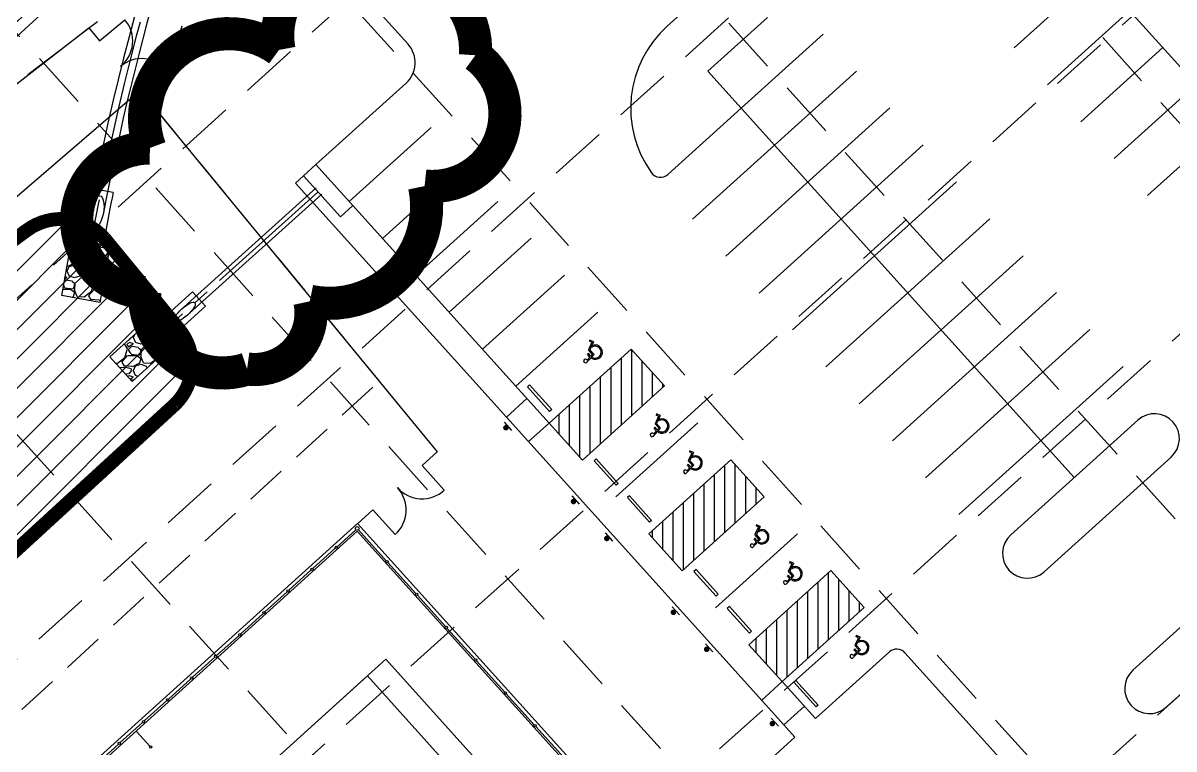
# Model space of a CAD drawing. Header units: inches. Extents: x 5194 to 8721, y 2249 to 5862.
# Drawn here: x 5996.7 to 6205, y 4413.6 to 4544.9 of the extents above; entities that cross this region are included whole.
import ezdxf

# ---------------------------------------------------------------- set-up
doc = ezdxf.new("R2010")
doc.units = ezdxf.units.IN
doc.header["$LTSCALE"] = 60
doc.header["$MEASUREMENT"] = 0
for name, pattern in [('03139 BASE$0$PL2', [2.85, 2.25, -0.2, 0, -0.2, 0, -0.2]), ('HIDDEN', [0.375, 0.25, -0.125]), ('HIDDEN2', [0.1875, 0.125, -0.0625]), ('SCENT', [0.55, 0.4, -0.05, 0.05, -0.05])]:
    doc.linetypes.add(name, pattern=pattern)
for name, color, linetype in [('03139 BASE$0$A-CURB', 7, 'Continuous'), ('03139 BASE$0$AS-FENCE', 7, 'FENCELINE1'), ('03139 BASE$0$AS-FIELD', 7, 'Continuous'), ('03139 BASE$0$AS-FIELD-LINE', 7, 'Continuous'), ('03139 BASE$0$AS-GATE', 7, 'Continuous'), ('03139 BASE$0$CCURB', 7, 'Continuous'), ('03139 BASE$0$CSTRIPE', 8, 'Continuous'), ('03139 BASE$0$CWALK', 7, 'Continuous'), ('03139 BASE$0$HC', 7, 'Continuous'), ('03139 BASE$0$NEW-ROW', 7, '03139 BASE$0$PL2'), ('03139 BASE$0$pinlet', 7, 'Continuous'), ('03139 TOPO$0$EP', 7, 'Continuous'), ('BASE', 7, 'Continuous'), ('bndy', 7, 'Continuous'), ('grid', 254, 'HIDDEN'), ('Pstm', 7, 'Continuous'), ('pstmcl', 8, 'SCENT'), ('riprap', 8, 'Continuous'), ('stm-easement', 7, 'HIDDEN2'), ('TEMP-PIPE', 7, 'Continuous')]:
    doc.layers.add(name, color=color, linetype=linetype)
doc.layers.add('Ì', color=7, linetype='Continuous', lineweight=30, true_color=0x607455, plot=False)
doc.linetypes.add('FENCELINE1', pattern='A,0.25,-0.1,[133,ltypeshp.shx,S=0.1,R=0,X=-0.1,Y=0],-0.1,1', length=1.45)
pattern_1 = [(228.0128, (4.32, 6), (-47.999989393, -54.00000805), [0.807216, -79.914528]), (184.9697, (3.78, 5.4), (72.000006309, 5.999947842), [1.385208, -137.13555]), (132.5104, (2.4, 5.28), (59.99994431, -66.000052043), [0.976728, -96.696192]), (267.2737, (0.06, 3.78), (5.999976106, 120.00000177), [1.261428, -124.881348]), (292.8337, (0, 2.52), (-30.000059433, 71.999978471), [1.23693, -122.456238]), (357.2737, (0.48, 1.38), (-120.00000177, 5.999976106), [1.261428, -124.881348]), (37.6942, (1.74, 1.32), (-78.000044074, -59.999942431), [1.668174, -165.149094]), (72.2553, (3.06, 2.34), (42.000064576, 131.9999773874), [1.574928, -155.917926]), (121.4296, (3.54, 3.84), (-48.000049405, 77.999970219), [1.2657, -125.304438]), (175.2364, (2.88, 4.92), (66.000005678, -5.999949196), [1.444992, -70.804578]), (222.3974, (1.44, 5.04), (-72.0000441064, -65.999952492), [1.868688, -185.00025]), (138.8141, (6, 3.72), (-42.00001768, 35.99998388), [0.637806, -63.143064]), (171.4692, (5.52, 4.14), (77.999989709, -12.00004746), [1.213422, -120.129066]), (225, (4.32, 4.32), (-7e-16, -6.0000019), [0.848526, -7.636752]), (203.1986, (3.9, 5.04), (29.99999838, 12.00000795), [0.456948, -45.23769]), (291.8014, (3.48, 4.86), (-5.99999946, 18.00000164), [0.646218, -31.664772]), (30.9638, (3.72, 4.26), (17.99998813, 12.0000149), [1.049574, -33.936138]), (161.5651, (4.62, 4.8), (12.0000026, -5.9999904), [0.758946, -18.214722]), (16.3895, (0, 4.86), (60.00001319, 17.999956259), [1.0632, -105.25707]), (70.3462, (1.02, 5.16), (-23.999971484, -66.000012814), [0.891966, -88.304448]), (293.1986, (4.62, 6), (-12.00000795, 29.99999838), [0.91389, -44.780748]), (343.6105, (4.98, 5.16), (-60.00001319, 17.999956259), [1.0632, -105.25707]), (339.444, (0, 1.14), (-30.00001107, 11.99997598), [1.02528, -50.238744]), (294.7751, (0.96, 0.78), (-29.999953135, 66.00002053), [0.859068, -85.047858]), (66.8014, (4.68, 0), (12.00000795, 29.99999838), [0.91389, -44.780748]), (17.354, (5.04, 0.84), (-78.000012115, -23.999967014), [1.005786, -99.572544]), (69.444, (1.74, 0), (-11.99997598, -30.00001107), [0.51264, -50.751384]), (101.3099, (4.32, 0), (-5.9999858, 24.00000451), [0.30594, -30.288174]), (165.9638, (4.26, 0.3), (18.00000328, -5.99998834), [1.23693, -23.5017]), (186.009, (3.06, 0.6), (59.999998505, 5.999995905), [1.1463, -113.483538]), (303.6901, (3.72, 3.72), (-6.000008, 11.99999735), [0.865332, -20.767974]), (353.1572, (4.2, 3), (101.999996193, -12.0000479875), [1.510764, -149.565378]), (60.9454, (5.7, 2.82), (-24.000000163, -42.000002307), [0.617736, -61.156044]), (90, (6, 3.36), (-6, 6), [0.36, -5.64]), (120.2564, (2.94, 0.78), (23.99996932, -42.000014735), [0.833544, -82.52112]), (48.0128, (2.52, 1.5), (47.999989393, 54.00000805), [1.614432, -79.107312]), (0, (3.6, 2.7), (6, 6), [1.56, -4.44]), (325.3048, (5.16, 2.7), (-59.999965554, 42.000051658), [0.948684, -93.919644]), (254.0546, (5.94, 2.16), (-5.99999934, -24.00000076), [0.873612, -42.807048]), (207.646, (5.7, 1.32), (-113.999974843, -60.000046279), [1.42239, -140.816844]), (175.4261, (4.44, 0.66), (-78.00000335, 5.999968807), [1.504794, -148.974444])]

# ---------------------------------------------------------------- blocks, each defined once
blk = doc.blocks.new('proprdcontours')
at = {"layer": 'bndy'}
blk.add_lwpolyline([(5718.77, 4457.49), (5932.25, 4582.17), (6004.21, 4654.09), (6054.58, 4740.4), (6121.74, 4809.93), (6316.03, 4939.39), (6527.11, 5061.67), (6961.26, 5320.6), (7023.62, 5246.28), (6740.59, 5073.66), (6330.42, 4833.9), (6184.11, 4740.4), (6133.74, 4673.27), (6080.97, 4586.96), (5977.83, 4498.25), (5769.15, 4366.39), (5713.98, 4443.11)], dxfattribs=at)
blk = doc.blocks.new('03139 BASE$0$tennis3')
at = {"layer": '03139 BASE$0$AS-FENCE', "ltscale": 0.25}
for p, q in [((-65132.8, -40635.8), (-65174.1, -40672.2)), ((-65174.1, -40672.2), (-65132.8, -40635.8)), ((-65127.1, -40636.1), (-65067.5, -40703.8)), ((-65177.8, -40675.6), (-65226.9, -40718.9)), ((-65226.9, -40718.9), (-65177.8, -40675.6)), ((-65230.7, -40722.2), (-65279.8, -40765.6)), ((-65279.8, -40765.6), (-65230.7, -40722.2)), ((-65064.2, -40707.5), (-65003.9, -40775.7)), ((-65283.5, -40768.9), (-65332.6, -40812.2)), ((-65332.6, -40812.2), (-65283.5, -40768.9)), ((-65000.6, -40779.5), (-64940.4, -40847.7)), ((-65336.2, -40815.7), (-65385.3, -40859.1)), ((-65385.3, -40859.1), (-65336.2, -40815.7)), ((-65389, -40862.4), (-65438.1, -40905.7)), ((-65438.1, -40905.7), (-65389, -40862.4)), ((-64937.1, -40851.4), (-64876.8, -40919.7)), ((-65441.9, -40909), (-65491, -40952.4)), ((-65491, -40952.4), (-65441.9, -40909)), ((-64873.5, -40923.4), (-64813.3, -40991.6)), ((-65494.7, -40955.7), (-65543.8, -40999.1)), ((-65543.8, -40999.1), (-65494.7, -40955.7)), ((-64810, -40995.4), (-64749.8, -41063.6)), ((-65547.6, -41002.4), (-65596.7, -41045.7)), ((-65596.7, -41045.7), (-65547.6, -41002.4)), ((-65600.4, -41049), (-65649.5, -41092.4)), ((-65649.5, -41092.4), (-65600.4, -41049)), ((-65585.4, -41100.6), (-65613.9, -41068.4)), ((-64746.4, -41067.3), (-64686.2, -41135.5)), ((-65653.3, -41095.7), (-65702.4, -41139.1)), ((-65702.4, -41139.1), (-65653.3, -41095.7))]:
    blk.add_line(p, q, dxfattribs=at)
blk.add_circle((-65129.8, -40633.1), 4, dxfattribs=at)
blk.add_circle((-65129.8, -40633.1), 4, dxfattribs=at)
for centre, major_axis, start_param, end_param in [((-65175.9, -40673.9), (-2.5, 0.15), 0.785398, 7.068583), ((-65228.8, -40720.6), (-2.5, 0.15), 0.785398, 7.068583), ((-65065.8, -40705.6), (0.15, 2.5), 3.926991, 10.210176), ((-65281.6, -40767.2), (-2.5, 0.15), 0.785398, 7.068583), ((-65002.3, -40777.6), (0.15, 2.5), 3.926991, 10.210176), ((-65334.5, -40813.9), (-2.5, 0.15), 0.785398, 7.068583), ((-64938.7, -40849.6), (0.15, 2.5), 3.926991, 10.210176), ((-65387.2, -40860.7), (-2.5, 0.15), 0.785398, 7.068583), ((-65440, -40907.4), (-2.5, 0.15), 0.785398, 7.068583), ((-64875.2, -40921.5), (0.15, 2.5), 3.926991, 10.210176), ((-65492.9, -40954.1), (-2.5, 0.15), 0.785398, 7.068583), ((-65545.7, -41000.7), (-2.5, 0.15), 0.785398, 7.068583), ((-64811.6, -40993.5), (0.15, 2.5), 3.926991, 10.210176), ((-65598.5, -41047.4), (-2.5, 0.15), 0.785398, 7.068583), ((-64748.1, -41065.4), (0.15, 2.5), 3.926991, 10.210176), ((-65651.4, -41094.1), (-2.5, 0.15), 0.785398, 7.068583), ((-65583.8, -41102.5), (0.15, 2.5), 2.356194490192228, 8.639379797371813)]:
    blk.add_ellipse(centre, major_axis=major_axis, ratio=1, start_param=start_param, end_param=end_param, dxfattribs=at)
at = {"layer": '03139 BASE$0$AS-FIELD'}
for q in [(-67407.4, -42634.6), (-64164.9, -41713.8)]:
    blk.add_line((-65128.7, -40622.4), q, dxfattribs=at)
at = {"layer": '03139 BASE$0$AS-FIELD-LINE'}
for p, q in [((-65070.5, -40917.9), (-65394.3, -41203.8)), ((-64450.9, -41619.5), (-65070.5, -40917.9)), ((-65111, -40953.6), (-65353.8, -41168.1)), ((-64491.4, -41655.2), (-65111, -40953.6))]:
    blk.add_line(p, q, dxfattribs=at)
at = {"layer": 'Ì'}
for q in [(-67390.4, -42635.7), (-64173.9, -41721.7)]:
    blk.add_line((-65129.7, -40639.3), q, dxfattribs=at)
blk = doc.blocks.new('03139 BASE$0$HC2')
at = {"layer": '03139 BASE$0$HC', "linetype": 'Continuous'}
for p, q in [((-0.0103, 0.0149), (-0.0099, 0.0094)), ((-0.0091, 0.0429), (-0.005, -0.0054)), ((-0.003, 0.0356), (-0.0014, 0.0163)), ((-0.0014, 0.0163), (0.0154, 0.0163)), ((0, 0), (-0.0009, 0.0109)), ((-0.0009, 0.0109), (0.0154, 0.0109)), ((0, 0), (0.0272, 0)), ((0.0154, 0.0109), (0.0154, 0.0163)), ((0.042, -0.035), (0.0272, 0)), ((-0.005, -0.0054), (0.0236, -0.0054)), ((0.0391, -0.0421), (0.0236, -0.0054)), ((0.0294, -0.0283), (0.026, -0.0202)), ((0.0391, -0.0421), (0.0554, -0.0352)), ((0.042, -0.035), (0.0533, -0.0302)), ((0.0554, -0.0352), (0.0533, -0.0302))]:
    blk.add_line(p, q, dxfattribs=at)
for centre, radius, start, end in [((-0.0009, -0.0163), 0.0326, 106.7285, 338.4897), ((-0.0009, -0.0163), 0.0272, 109.1687, 351.8427), ((-0.0009, 0.0435), 0.00816, 255.546, 184.6199)]:
    blk.add_arc(centre, radius, start, end, dxfattribs=at)

msp = doc.modelspace()

# ---------------------------------------------------------------- hatches: boundary and pattern name
h = msp.add_hatch()
h.set_pattern_fill('ANSI31', color=5, scale=30, style=0)
edge = h.paths.add_edge_path()
edge.add_line((6024.19, 4475.9), (5855.06, 4320.78))
edge.add_arc((5851.66, 4324.45), 5, 215.9924, 312.8042, ccw=False)
edge.add_line((5847.61, 4321.51), (5815.09, 4368.14))
edge.add_arc((5818.76, 4371.01), 4.66, 122.2221, 217.9589, ccw=False)
edge.add_line((5816.28, 4374.95), (5997.4, 4507.43))
edge.add_arc((6003.59, 4498.96), 10.49, 42.0278, 126.1832, ccw=False)
edge.add_line((6011.39, 4505.99), (6024.98, 4489.46))
edge.add_arc((6017.25, 4483.11), 10, -46.1107, 39.4368, ccw=False)
at = {"layer": '03139 BASE$0$CSTRIPE'}
h = msp.add_hatch(dxfattribs=at)
h.set_pattern_fill('ANSI31', color=256, scale=15, angle=45, style=0)
h.paths.add_polyline_path([(6112.79, 4479.24), (6106.76, 4485.92), (6091.91, 4472.52), (6097.94, 4465.84)])
h = msp.add_hatch(dxfattribs=at)
h.set_pattern_fill('ANSI31', color=256, scale=15, angle=45, style=0)
h.paths.add_polyline_path([(6130.87, 4459.19), (6124.84, 4465.88), (6110, 4452.48), (6116.03, 4445.8)])
h = msp.add_hatch(dxfattribs=at)
h.set_pattern_fill('ANSI31', color=256, scale=15, angle=45, style=0)
h.paths.add_polyline_path([(6148.96, 4439.15), (6142.93, 4445.83), (6128.09, 4432.43), (6134.12, 4425.75)])
at = {"layer": 'riprap'}
h = msp.add_hatch(dxfattribs=at)
h.set_pattern_fill('GRAVEL', color=1, scale=6, style=0)
h.set_pattern_definition(pattern_1)
h.paths.add_polyline_path([(6012.74, 4506.15), (6010.58, 4494.35), (6003.7, 4495.61), (6005.86, 4507.41)])
h = msp.add_hatch(dxfattribs=at)
h.set_pattern_fill('GRAVEL', color=1, scale=6, style=0)
h.set_pattern_definition(pattern_1)
h.paths.add_polyline_path([(6016.44, 4480.03), (6025.35, 4488.06), (6021.34, 4492.51), (6012.42, 4484.49)])

# ---------------------------------------------------------------- linework, layer by layer
at = {"layer": '03139 BASE$0$AS-FENCE', "ltscale": 0.25}
msp.add_lwpolyline([(5846.69, 4285.79, -0.015004), (5794.45, 4359.44, -0.391926), (5800.58, 4390.71), (5826.96, 4410.15), (5908.21, 4467.3), (5946.47, 4495.83), (6008.58, 4544.03), (6010.51, 4541.68)], format="xyb", dxfattribs=at)
for points in [[(6018.13, 4532.42), (6071.65, 4467.34), (6068.92, 4464.87)], [(6060.01, 4456.83), (6057.27, 4454.36)]]:
    msp.add_lwpolyline(points, dxfattribs=at)
at = {"layer": '03139 BASE$0$AS-GATE'}
for p, q in [((6010.51, 4541.68), (6015.14, 4545.5)), ((6018.13, 4532.42), (6022.77, 4536.23)), ((6068.92, 4464.87), (6072.93, 4460.42)), ((6060.01, 4456.83), (6064.03, 4452.38))]:
    msp.add_line(p, q, dxfattribs=at)
for centre, start, end in [((6010.67, 4541.67), 308.3122, 40.5561), ((6018.15, 4532.58), 38.3175, 130.5614), ((6060.17, 4456.82), 310.9443, 43.1882), ((6068.91, 4464.71), 220.939, 313.1829)]:
    msp.add_arc(centre, 5.89, start, end, dxfattribs=at)
at = {"layer": '03139 BASE$0$CCURB'}
for p, q in [((6341.69, 4386.78), (6166.84, 4580.55)), ((6056.35, 4552.23), (6066.4, 4541.09)), ((6124.06, 4554.07), (6113.29, 4544.35)), ((6120.66, 4536.19), (6131.43, 4545.9)), ((6126.69, 4529.5), (6120.66, 4536.19)), ((6066.03, 4534.03), (6049.7, 4519.29)), ((6113.41, 4517.52), (6126.69, 4529.5)), ((6049.7, 4519.29), (6091.91, 4472.52)), ((6084.18, 4473.63), (6134.42, 4417.95)), ((6198.5, 4473.07), (6175.48, 4452.3)), ((6181.51, 4445.62), (6204.53, 4466.39)), ((6220.6, 4448.57), (6197.59, 4427.81)), ((6203.62, 4421.12), (6226.63, 4441.89)), ((6153.51, 4431.13), (6140.14, 4419.07)), ((6156.33, 4430.98), (6222.66, 4357.49)), ((6134.12, 4425.75), (6140.14, 4419.07))]:
    msp.add_line(p, q, dxfattribs=at)
for centre, radius, start, end in [((5653.58, 4920.79), 461, 300.5375, 328.7465), ((5653.58, 4920.79), 499, 300.5375, 328.7465), ((6126.69, 4529.5), 20, 132.0636, 215.6842), ((6062.68, 4537.74), 5, 312.0636, 42.0636), ((6112.07, 4519), 2, 215.6842, 312.0636), ((6201.51, 4469.73), 4.5, 312.0636, 132.0636), ((6178.5, 4448.96), 4.5, 132.0636, 312.0636), ((6154.85, 4429.64), 2, 42.0636, 132.0636), ((6200.6, 4424.46), 4.5, 132.0636, 312.0636)]:
    msp.add_arc(centre, radius, start, end, dxfattribs=at)
at = {"layer": '03139 BASE$0$CSTRIPE'}
for p, q in [((6063.03, 4558.26), (6076.43, 4543.41)), ((6190.96, 4553.82), (6176.11, 4540.42)), ((6196.98, 4547.14), (6182.14, 4533.74)), ((6141.54, 4542.9), (6126.69, 4529.5)), ((6203.01, 4540.46), (6188.17, 4527.06)), ((6147.57, 4536.22), (6117.87, 4509.42)), ((6209.04, 4533.78), (6194.2, 4520.38)), ((6153.6, 4529.54), (6123.9, 4502.74)), ((6126.69, 4529.5), (6186.99, 4462.69)), ((6070.58, 4526.01), (6055.73, 4512.61)), ((6215.07, 4527.1), (6200.23, 4513.7)), ((6159.63, 4522.86), (6129.93, 4496.06)), ((6076.61, 4519.33), (6061.76, 4505.93)), ((6165.66, 4516.18), (6135.96, 4489.38)), ((6082.64, 4512.65), (6067.79, 4499.25)), ((6171.69, 4509.5), (6141.99, 4482.7)), ((6088.67, 4505.97), (6073.82, 4492.57)), ((6177.72, 4502.81), (6148.02, 4476.02)), ((6094.7, 4499.28), (6079.85, 4485.89)), ((6183.75, 4496.13), (6154.05, 4469.33)), ((6100.73, 4492.6), (6085.88, 4479.2)), ((6189.78, 4489.45), (6160.08, 4462.65)), ((6106.76, 4485.92), (6091.91, 4472.52)), ((6106.76, 4485.92), (6112.79, 4479.24)), ((6195.81, 4482.77), (6166.11, 4455.97)), ((6088.37, 4479.43), (6088, 4479.09)), ((6088.37, 4479.43), (6092.39, 4474.98)), ((6112.79, 4479.24), (6097.94, 4465.84)), ((6088, 4479.09), (6092.02, 4474.64)), ((6092.39, 4474.98), (6092.02, 4474.64)), ((6085.2, 4471.21), (6083.86, 4472.7)), ((6091.91, 4472.52), (6097.94, 4465.84)), ((6118.82, 4472.56), (6103.97, 4459.16)), ((6100.43, 4466.07), (6100.06, 4465.73)), ((6100.06, 4465.73), (6104.08, 4461.28)), ((6100.43, 4466.07), (6104.45, 4461.61)), ((6124.84, 4465.88), (6110, 4452.48)), ((6124.84, 4465.88), (6130.87, 4459.19)), ((6104.45, 4461.61), (6104.08, 4461.28)), ((6097.44, 4457.86), (6096.1, 4459.34)), ((6106.46, 4459.39), (6106.09, 4459.05)), ((6106.09, 4459.05), (6110.11, 4454.6)), ((6106.46, 4459.39), (6110.48, 4454.93)), ((6130.87, 4459.19), (6116.03, 4445.8)), ((6110.48, 4454.93), (6110.11, 4454.6)), ((6103.47, 4451.18), (6102.13, 4452.66)), ((6110, 4452.48), (6116.03, 4445.8)), ((6136.9, 4452.51), (6122.06, 4439.11)), ((6118.52, 4446.02), (6118.14, 4445.69)), ((6118.52, 4446.02), (6122.54, 4441.57)), ((6118.14, 4445.69), (6122.16, 4441.23)), ((6142.93, 4445.83), (6128.09, 4432.43)), ((6142.93, 4445.83), (6148.96, 4439.15)), ((6122.54, 4441.57), (6122.16, 4441.23)), ((6115.52, 4437.81), (6114.18, 4439.3)), ((6124.55, 4439.34), (6124.17, 4439.01)), ((6124.17, 4439.01), (6128.19, 4434.55)), ((6124.55, 4439.34), (6128.57, 4434.89)), ((6148.96, 4439.15), (6134.12, 4425.75)), ((6128.57, 4434.89), (6128.19, 4434.55)), ((6121.55, 4431.13), (6120.21, 4432.62)), ((6128.09, 4432.43), (6134.12, 4425.75)), ((6136.6, 4425.98), (6136.23, 4425.64)), ((6136.23, 4425.64), (6140.25, 4421.19)), ((6136.6, 4425.98), (6140.62, 4421.52)), ((6140.62, 4421.52), (6140.25, 4421.19)), ((6133.43, 4417.68), (6132.09, 4419.16))]:
    msp.add_line(p, q, dxfattribs=at)
at = {"layer": '03139 BASE$0$CSTRIPE', "const_width": 0.5}
for points in [[(6083.85, 4471.69, 1), (6084.35, 4471.69, 1)], [(6096.08, 4458.33, 1), (6096.58, 4458.33, 1)], [(6102.11, 4451.65, 1), (6102.61, 4451.65, 1)], [(6114.17, 4438.29, 1), (6114.67, 4438.29, 1)], [(6120.2, 4431.61, 1), (6120.7, 4431.61, 1)], [(6132.08, 4418.15, 1), (6132.58, 4418.15, 1)]]:
    msp.add_lwpolyline(points, format="xyb", close=True, dxfattribs=at)
at = {"layer": '03139 BASE$0$CWALK'}
for p, q in [((6045.99, 4515.94), (6049.7, 4519.29)), ((6045.99, 4515.94), (6084.18, 4473.63)), ((6084.18, 4473.63), (6087.89, 4476.98)), ((6088.2, 4469.17), (6091.91, 4472.52)), ((6130.4, 4422.4), (6134.12, 4425.75)), ((6134.42, 4417.95), (6138.13, 4421.3)), ((6134.42, 4417.95), (6136.43, 4415.72)), ((6136.43, 4415.72), (6112.28, 4393.92))]:
    msp.add_line(p, q, dxfattribs=at)
for points in [[(6089.24, 4471.81, 0, 0.52, 0), (6088.16, 4472.99, 0, 0, 0), (6086.74, 4474.57, 0, 0, 0)], [(6132.88, 4423.16, 0, 0.52, 0), (6133.95, 4421.97, 0, 0, 0), (6135.37, 4420.4, 0, 0, 0)]]:
    msp.add_lwpolyline(points, format="xyseb", dxfattribs=at)
for radius in [504, 508]:
    msp.add_arc((5653.58, 4920.79), radius, 300.5375, 328.7465, dxfattribs=at)
at = {"layer": '03139 BASE$0$NEW-ROW'}
for radius in [450, 510]:
    msp.add_arc((5653.58, 4920.79), radius, 300.5375, 328.7465, dxfattribs=at)
at = {"layer": '03139 BASE$0$pinlet', "color": 5}
for p, q in [((6049.7, 4519.29), (6047.47, 4517.28)), ((6047.47, 4517.28), (6054.17, 4509.86)), ((6056.4, 4511.87), (6054.17, 4509.86))]:
    msp.add_line(p, q, dxfattribs=at)
at = {"layer": '03139 TOPO$0$EP'}
msp.add_lwpolyline([(6042.79, 3934.98, -0.008079), (6013.35, 3967.51, -0.016526), (5999.19, 3984.81, -0.002102), (5978.86, 4011.61, 0.001504), (5950.69, 4048.83, 0.0006), (5916.6, 4093.49, -0.001774), (5905.03, 4108.72, -0.005464), (5891.04, 4127.69, 0.003743), (5871.23, 4154.76, 0.002363), (5840.58, 4195.59, -0.003263), (5818.23, 4225.47, -0.000052), (5802.7, 4246.53, 0.000035), (5779.67, 4277.75, 0.000042), (5748.54, 4319.94, 0.000118), (5737.47, 4334.93, 0.00762), (5730.66, 4343.87, -0.003741), (5715.78, 4363.06, -0.01002), (5697.64, 4387.85, 0.017976), (5688.34, 4400.16, 0.000131), (5687.67, 4400.98, 0.000003), (5652.93, 4443.58, 0.000043), (5644.02, 4454.5, 0.00002), (5624.96, 4477.86, 0.00002)], format="xyb", dxfattribs=at)
at = {"layer": 'BASE', "color": 170, "const_width": 6}
msp.add_lwpolyline([(6069.38, 4515.41, 0.520567), (6069.38, 4515.41, 0.765195), (6078.59, 4539.08, 0.417879), (6064.95, 4554.45, 0.6649), (6043.03, 4540.04, 0.744833), (6019.66, 4522.3, 0.975642), (6018.71, 4496.12, 0.520567), (6037.25, 4482.31, 0.520567), (6048.6, 4494.56, 0.540264), (6069.38, 4515.41)], format="xyb", close=True, dxfattribs=at)
at = {"layer": 'bndy'}
msp.add_lwpolyline([(5718.77, 4457.49), (5932.25, 4582.17), (6004.21, 4654.09), (6054.58, 4740.4), (6121.74, 4809.93), (6316.03, 4939.39), (6527.11, 5061.67), (6961.26, 5320.6), (7023.62, 5246.28), (6740.59, 5073.66), (6330.42, 4833.9), (6184.11, 4740.4), (6133.74, 4673.27), (6080.97, 4586.96), (5977.83, 4498.25), (5769.15, 4366.39), (5713.98, 4443.11)], dxfattribs=at)
at = {"layer": 'grid', "color": 252, "linetype": 'HIDDEN', "lineweight": 0, "ltscale": 0.7}
for p, q in [((6993.07, 5393.5), (5730.84, 4256.68)), ((7025.54, 5357.45), (5763.31, 4220.63)), ((7057.77, 5320.97), (5795.89, 4184.46)), ((7090.24, 5284.92), (5828.35, 4148.41)), ((7122.71, 5248.87), (5860.82, 4112.36)), ((5770.51, 5010.39), (7783.5, 2775.33)), ((5734.46, 4977.92), (7747.45, 2742.86)), ((5698.41, 4945.45), (7711.4, 2710.39)), ((5662.36, 4912.99), (7675.35, 2677.93)), ((5626.31, 4880.52), (7639.3, 2645.46))]:
    msp.add_line(p, q, dxfattribs=at)
at = {"layer": 'Pstm', "color": 5}
for p, q in [((6013, 4514.24), (6008.58, 4515.05)), ((6049.77, 4515.08), (6025.25, 4493.01)), ((6050.77, 4513.97), (6026.25, 4491.89)), ((6011.51, 4506.38), (6007.09, 4507.19)), ((6027.38, 4496.27), (6022.17, 4491.59)), ((6027.38, 4496.27), (6029.72, 4493.67)), ((6029.72, 4493.67), (6024.52, 4488.98)), ((6022.17, 4491.59), (6024.52, 4488.98))]:
    msp.add_line(p, q, dxfattribs=at)
for radius, start, end in [(473.75, 138.1722, 169.2663), (471.25, 146.2883, 169.2927), (474.75, 168.7853, 169.7508), (470.25, 168.7772, 169.752)]:
    msp.add_arc((6474.26, 4422.72), radius, start, end, dxfattribs=at)
for centre, major_axis, ratio in [((6010.02, 4510.72), (-0.56, -2.95), 0.414587), ((6025.95, 4492.63), (-1.86, -1.67), 0.301666)]:
    msp.add_ellipse(centre, major_axis=major_axis, ratio=ratio, dxfattribs=at)
at = {"layer": 'pstmcl', "color": 5}
msp.add_line((6050.1, 4514.37), (6024.09, 4490.95), dxfattribs=at)
msp.add_arc((6474.26, 4422.72), 472.5, 160.992, 169.6301, dxfattribs=at)
at = {"layer": 'riprap', "color": 1}
for points in [[(6012.74, 4506.15), (6010.58, 4494.35), (6003.7, 4495.61), (6005.86, 4507.41)], [(6016.44, 4480.03), (6025.35, 4488.06), (6021.34, 4492.51), (6012.42, 4484.49)]]:
    msp.add_lwpolyline(points, close=True, dxfattribs=at)
at = {"layer": 'stm-easement'}
for p, q in [((5908.17, 4467.27), (6010.15, 4545.2)), ((6021.43, 4528.41), (6061.16, 4480.11)), ((5847.32, 4283.77), (6061.16, 4480.11))]:
    msp.add_line(p, q, dxfattribs=at)
msp.add_arc((6474.26, 4422.72), 465, 159.2904, 166.8626, dxfattribs=at)
at = {"layer": 'TEMP-PIPE', "color": 170, "const_width": 2.5}
msp.add_lwpolyline([(6024.19, 4475.9), (5855.06, 4320.78, -0.44948), (5847.61, 4321.51), (5815.09, 4368.14, -0.443853), (5816.28, 4374.95), (5997.4, 4507.43, -0.384642), (6011.39, 4505.99), (6024.98, 4489.46, -0.391632), (6024.19, 4475.9, -0.127621)], format="xyb", dxfattribs=at)

# ---------------------------------------------------------------- block references
msp.add_blockref('proprdcontours', (0, 0))
at = {"layer": '03139 BASE$0$A-CURB', "ltscale": 0.25, "xscale": 0.08333333333370901, "yscale": 0.08333333333303017, "zscale": 0.0833333333336975, "rotation": 0.6173540080962685}
msp.add_blockref('03139 BASE$0$tennis3', (11447.87, 7897.84), dxfattribs=at)
at = {"layer": '03139 BASE$0$CSTRIPE', "xscale": 40.00000000000016, "yscale": 40, "zscale": 40, "rotation": 132.0635973777781}
for p in [(6099.76, 4484.96), (6111.82, 4471.6), (6117.85, 4464.92), (6129.91, 4451.55), (6135.94, 4444.87), (6148, 4431.51)]:
    msp.add_blockref('03139 BASE$0$HC2', p, dxfattribs=at)

doc.saveas('drawing.dxf')
